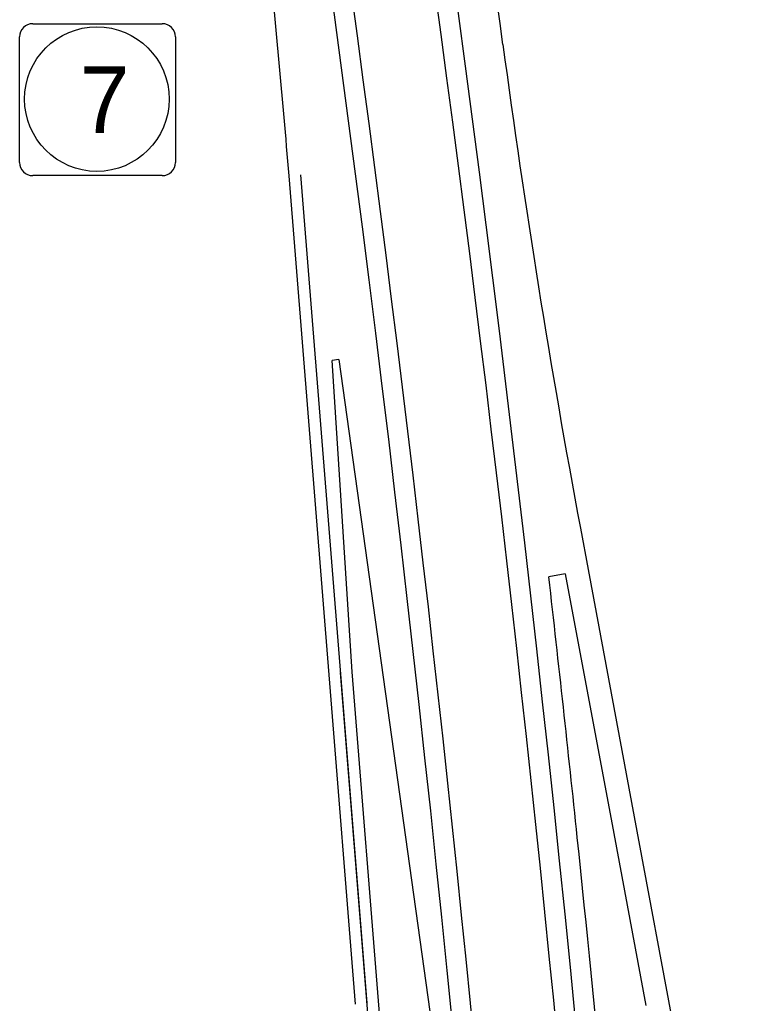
# Model space of a CAD drawing. Extents: x 169.035 to 169.654, y 39.01 to 39.777.
# Drawn here: x 169.2437 to 169.3259, y 39.521 to 39.633 of the extents above; entities that cross this region are included whole.
import ezdxf

# ---------------------------------------------------------------- set-up
doc = ezdxf.new("R2010")
doc.units = 0
for name, color, linetype in [('PL Inter Maintenance Info', 7, 'Continuous'), ('PL Inter Road Lines', 7, 'Continuous'), ('PL Inter Route Shields', 7, 'Continuous')]:
    doc.layers.add(name, color=color, linetype=linetype)

msp = doc.modelspace()

# ---------------------------------------------------------------- linework, layer by layer
at = {"layer": 'PL Inter Maintenance Info'}
for p, q in [((169.28024, 39.5585), (169.27568, 39.61532)), ((169.28608, 39.48586), (169.28023, 39.55866)), ((169.28325, 39.52103), (169.28024, 39.5585))]:
    msp.add_line(p, q, dxfattribs=at)
for radius, start, end in [(3.09342, 2.44811, 9.66068), (3.10743, 2.45, 9.61669)]:
    msp.add_arc((166.21432, 39.21665), radius, start, end, dxfattribs=at)
at = {"layer": 'PL Inter Road Lines'}
for p, q in [((169.27892, 39.55839), (169.27436, 39.61521)), ((169.28003, 39.59429), (169.27927, 39.59419)), ((169.28155, 39.55876), (169.27927, 39.59419)), ((169.28003, 39.59429), (169.29087, 39.51677)), ((169.30754, 39.57509), (169.30841, 39.57039)), ((169.30581, 39.5699), (169.30394, 39.56955)), ((169.30581, 39.5699), (169.31133, 39.54034)), ((169.30841, 39.57039), (169.31398, 39.54062)), ((169.28193, 39.52092), (169.27892, 39.55839)), ((169.2874, 39.48597), (169.28155, 39.55876)), ((169.31133, 39.54034), (169.31499, 39.52077)), ((169.31398, 39.54062), (169.32587, 39.47696))]:
    msp.add_line(p, q, dxfattribs=at)
for centre, radius, start, end in [((166.21432, 39.21665), 3.09569, 3.68377, 9.65352), ((166.21432, 39.21665), 3.10516, 3.68189, 9.6238), ((166.21432, 39.21665), 3.11198, 7.63551, 9.05651), ((168.19269, 39.52831), 1.08515, 4.59342, 5.99877), ((170.37424, 39.77433), 1.08515, 187.63551, 190.57974), ((166.21432, 39.21665), 3.10971, 5.96675, 6.51617), ((166.21432, 39.21665), 3.10971, 3.68099, 5.96675)]:
    msp.add_arc(centre, radius, start, end, dxfattribs=at)
at = {"layer": 'PL Inter Route Shields'}
for points in [[(169.24516, 39.63252), (169.25992, 39.63252)], [(169.24367, 39.61672), (169.24367, 39.63103)], [(169.26141, 39.63103), (169.26141, 39.61672)], [(169.25992, 39.61523), (169.24516, 39.61523)]]:
    msp.add_lwpolyline(points, dxfattribs=at)
msp.add_circle((169.25247, 39.62394), 0.00823, dxfattribs=at)
for centre, start, end in [((169.24516, 39.63103), 90, 180), ((169.25992, 39.63103), 360, 90), ((169.24516, 39.61672), 180, 270), ((169.25992, 39.61672), 270, 360)]:
    msp.add_arc(centre, 0.00149, start, end, dxfattribs=at)

# ---------------------------------------------------------------- texts
msp.add_text('7', height=0.00758, rotation=360, dxfattribs=at).set_placement((169.25053, 39.62009))

doc.saveas('drawing.dxf')
